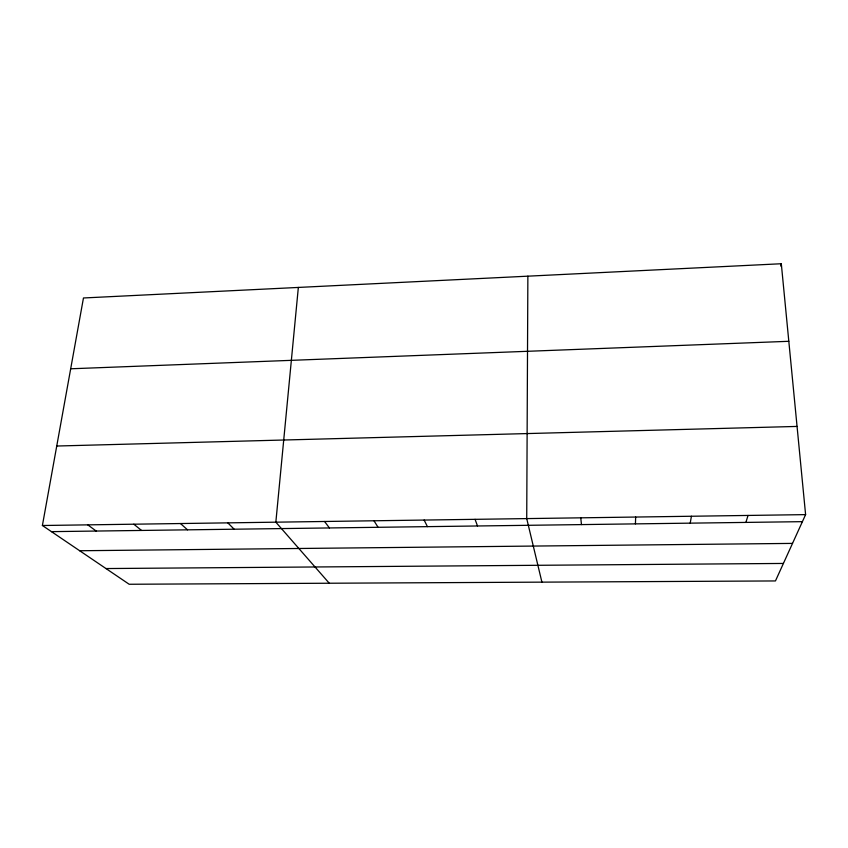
<?xml version="1.0" encoding="UTF-8"?>
<svg xmlns="http://www.w3.org/2000/svg" width="848" height="848" viewBox="0 0 848 848"><rect width="100%" height="100%" fill="white"/><g stroke="black" fill="none" stroke-linecap="round" stroke-linejoin="round"><path stroke-width="1.27" d="M527.869 276.172L526.725 518.594L541.914 582.141M635.428 523.873L635.661 517.036M298.348 287.43L275.844 522.177L329.257 583.233M690.219 523.142L691.417 516.241M42.4 525.506L83.464 297.977L781.305 263.739L805.6 514.619L775.454 580.944L129.182 584.261L42.4 525.506L805.6 514.619M780.743 266.049L781.305 263.739M745.88 522.41L748.053 515.436M70.691 368.785L788.81 341.299M56.742 446.027L797.056 426.427M51.463 531.643L802.399 521.658M79.68 550.744L792.52 543.398M105.979 568.552L783.404 563.443M87.779 524.859L96.195 531.049M133.804 524.202L141.542 530.445M180.476 523.534L187.525 529.83M227.815 522.856L234.154 529.205M324.561 521.478L329.416 527.944M373.989 520.778L378.07 527.297M424.148 520.057L427.424 526.64M475.06 519.336L477.509 525.972M580.763 517.821L581.463 524.594"/></g></svg>
